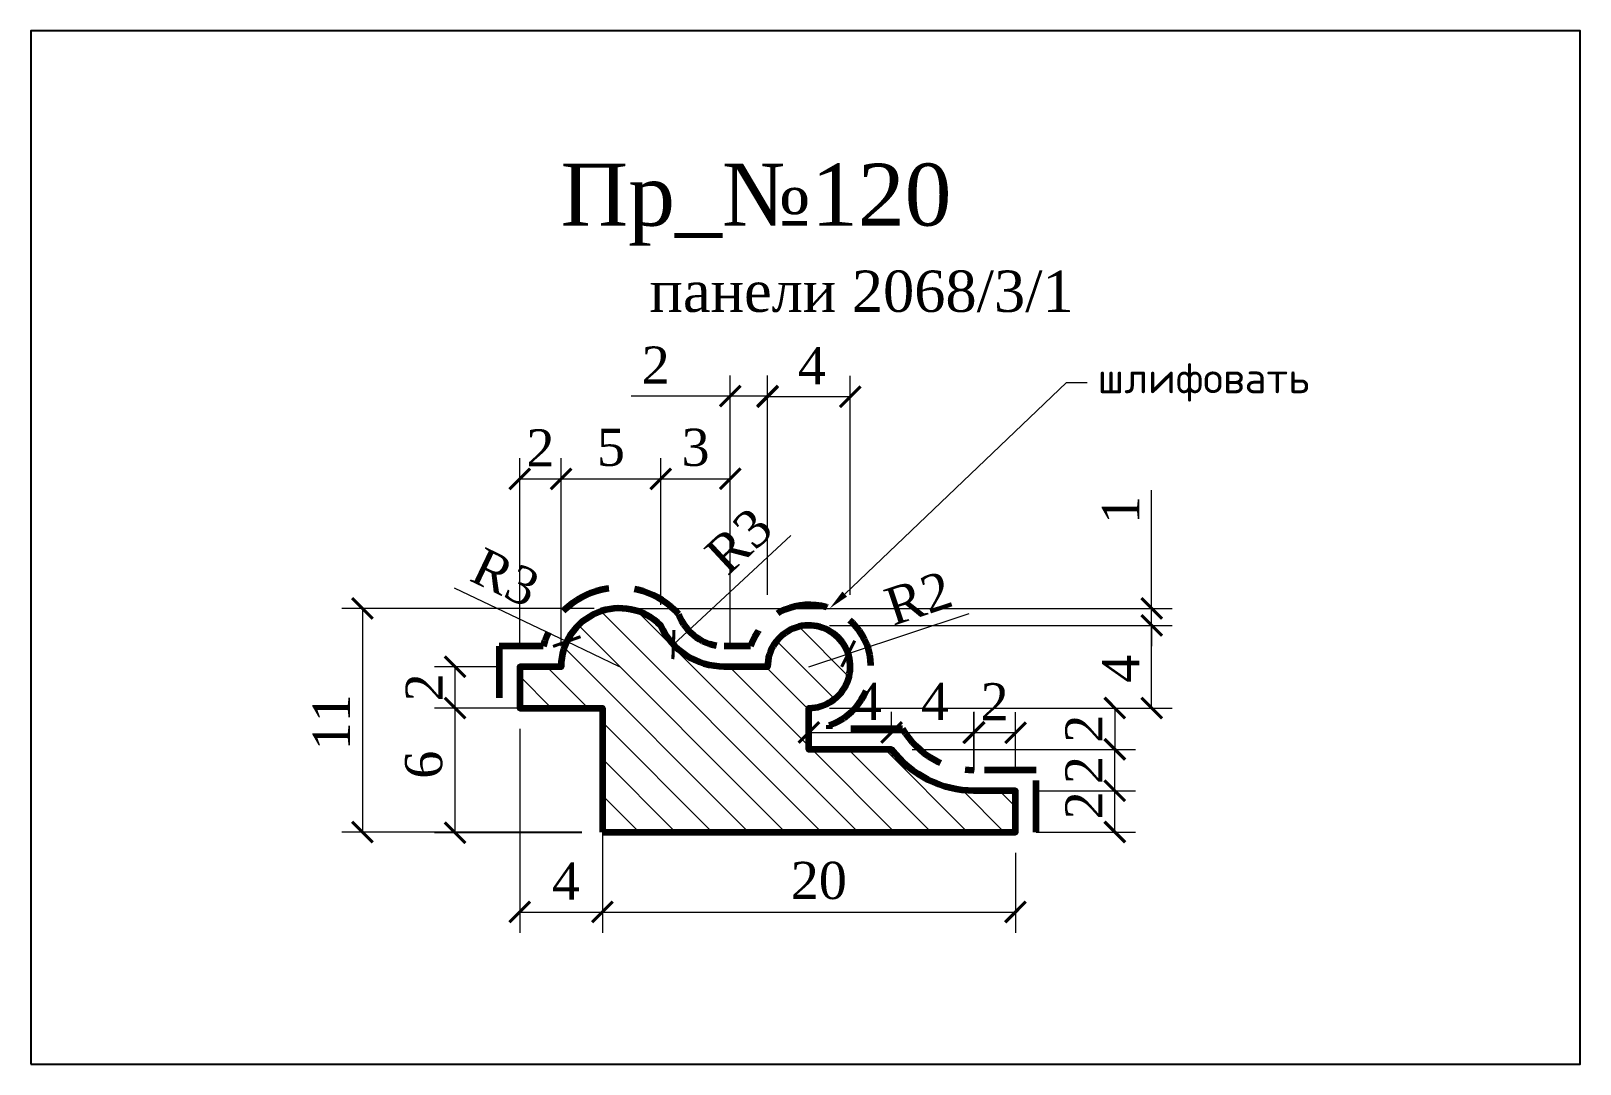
# Model space of a CAD drawing. Header units: millimetres. Extents: x 303766.9 to 303841.9, y -90860.7 to -90810.7.
import ezdxf
from ezdxf import colors
from ezdxf.entities.mleader import LeaderData, LeaderLine
from ezdxf.math import Vec2, Vec3

# ---------------------------------------------------------------- set-up
doc = ezdxf.new("R2010")
doc.units = ezdxf.units.MM
doc.header["$MEASUREMENT"] = 0
doc.linetypes.add('HIDDEN', pattern=[0.375, 0.25, -0.125])
doc.layers.add('Outside panel', color=7, linetype='Continuous', lineweight=18, true_color=0x7f5e57)
doc.layers.add('линия 50', color=1, linetype='Continuous', lineweight=211)
doc.layers.add('служебный слой РАЗМЕРЫ', color=7, linetype='Continuous', lineweight=9)
doc.layers.add('размеры в модели', color=7, linetype='Continuous')
doc.styles.add('ELECT', font='times.ttf')
doc.styles.get("Standard").update_dxf_attribs({"font": 'times.ttf'})
doc.styles.add('ЕСКД профили текст', font='isocpeur.ttf')
doc.dimstyles.new('M_1', dxfattribs={"dimtxt": 1.8, "dimasz": 1, "dimexe": 1, "dimexo": 1, "dimgap": 0.6, "dimtad": 1, "dimdec": 0, "dimdsep": 46, "dimtxsty": 'Standard', "dimblk": 'ARCHTICK', "dimcen": -5, "dimclrd": 7, "dimclre": 7, "dimclrt": 7, "dimadec": 0, "dimazin": 0, "dimtfac": 1, "dimtdec": 0, "dimtmove": 0, "dimatfit": 3, "dimfxl": 1, "dimtolj": 1, "dimtzin": 0, "dimlwd": 5, "dimlwe": 5, "dimarcsym": 0})

# ---------------------------------------------------------------- blocks, each defined once
blk = doc.blocks.new('_ArchTick')
at = {"color": 0, "linetype": 'ByBlock', "const_width": 0.15}
blk.add_lwpolyline([(-0.5, -0.5), (0.5, 0.5)], dxfattribs=at)
blk = doc.blocks.new('*D22')
at = {"layer": 'Defpoints', "color": 0, "ltscale": 1000, "transparency": 16777216}
for p in [(303787.445, -90841.432), (303790.574, -90841.432), (303790.55, -90843.432)]:
    blk.add_point(p, dxfattribs=at)
at = {"layer": 'размеры в модели', "color": 7, "lineweight": 5, "ltscale": 1000, "transparency": 16777216}
for p, q in [((303789.574, -90841.432), (303786.445, -90841.432)), ((303787.445, -90843.432), (303787.445, -90841.432)), ((303789.55, -90843.432), (303786.445, -90843.432))]:
    blk.add_line(p, q, dxfattribs=at)
for p, rotation in [((303787.445, -90841.432), 90), ((303787.445, -90843.432), 270)]:
    blk.add_blockref('_ArchTick', p, dxfattribs=dict(at, rotation=rotation))
at = {"layer": 'размеры в модели', "color": 7, "ltscale": 1000, "transparency": 16777216, "insert": (303785.945, -90842.432), "char_height": 1.8, "attachment_point": 5, "rotation": 90}
blk.add_mtext('\\A1;2', dxfattribs=at)
blk = doc.blocks.new('*D21')
at = {"layer": 'Defpoints', "color": 0, "ltscale": 1000, "transparency": 16777216}
for p in [(303787.445, -90843.432), (303794.574, -90843.432), (303794.574, -90849.471)]:
    blk.add_point(p, dxfattribs=at)
at = {"layer": 'размеры в модели', "color": 7, "lineweight": 5, "ltscale": 1000, "transparency": 16777216}
for p, q in [((303793.574, -90843.432), (303786.445, -90843.432)), ((303787.445, -90849.471), (303787.445, -90843.432)), ((303793.574, -90849.471), (303786.445, -90849.471))]:
    blk.add_line(p, q, dxfattribs=at)
for p, rotation in [((303787.445, -90843.432), 90), ((303787.445, -90849.471), 270)]:
    blk.add_blockref('_ArchTick', p, dxfattribs=dict(at, rotation=rotation))
at = {"layer": 'размеры в модели', "color": 7, "ltscale": 1000, "transparency": 16777216, "insert": (303785.929, -90846.175), "char_height": 1.8, "attachment_point": 5, "rotation": 90}
blk.add_mtext('\\A1;6', dxfattribs=at)
blk = doc.blocks.new('*D20')
at = {"layer": 'Defpoints', "color": 0, "ltscale": 1000, "transparency": 16777216}
for p in [(303800.473, -90838.075), (303798.013, -90840.359)]:
    blk.add_point(p, dxfattribs=at)
at = {"layer": 'размеры в модели', "color": 7, "lineweight": 5, "ltscale": 1000, "transparency": 16777216}
blk.add_line((303803.697, -90835.082), (303798.013, -90840.359), dxfattribs=at)
at = {"layer": 'размеры в модели', "color": 7, "lineweight": 5, "ltscale": 1000, "transparency": 16777216, "rotation": 222.877479646048}
blk.add_blockref('_ArchTick', (303798.013, -90840.359), dxfattribs=at)
at = {"layer": 'размеры в модели', "color": 7, "ltscale": 1000, "transparency": 16777216, "insert": (303801.187, -90835.344), "char_height": 1.8, "attachment_point": 5, "rotation": 42.87748}
blk.add_mtext('\\A1;R3', dxfattribs=at)
blk = doc.blocks.new('*D19')
at = {"layer": 'Defpoints', "color": 0, "ltscale": 1000, "transparency": 16777216}
for p in [(303792.85, -90840.214), (303795.403, -90841.432)]:
    blk.add_point(p, dxfattribs=at)
at = {"layer": 'размеры в модели', "color": 7, "lineweight": 5, "ltscale": 1000, "transparency": 16777216}
for p in [(303787.403, -90837.615), (303795.403, -90841.432)]:
    blk.add_line(p, (303792.85, -90840.214), dxfattribs=at)
at = {"layer": 'размеры в модели', "color": 7, "lineweight": 5, "ltscale": 1000, "transparency": 16777216, "rotation": 334.4913094001613}
blk.add_blockref('_ArchTick', (303792.85, -90840.214), dxfattribs=at)
at = {"layer": 'размеры в модели', "color": 7, "ltscale": 1000, "transparency": 16777216, "insert": (303789.877, -90837.116), "char_height": 1.8, "attachment_point": 5, "rotation": 334.49131}
blk.add_mtext('\\A1;R3', dxfattribs=at)
blk = doc.blocks.new('*D18')
at = {"layer": 'Defpoints', "color": 0, "ltscale": 1000, "transparency": 16777216}
for p in [(303804.574, -90841.432), (303806.474, -90840.805)]:
    blk.add_point(p, dxfattribs=at)
at = {"layer": 'размеры в модели', "color": 7, "lineweight": 5, "ltscale": 1000, "transparency": 16777216}
for p in [(303812.309, -90838.878), (303804.574, -90841.432)]:
    blk.add_line(p, (303806.474, -90840.805), dxfattribs=at)
at = {"layer": 'размеры в модели', "color": 7, "lineweight": 5, "ltscale": 1000, "transparency": 16777216, "rotation": 198.2740800259439}
blk.add_blockref('_ArchTick', (303806.474, -90840.805), dxfattribs=at)
at = {"layer": 'размеры в модели', "color": 7, "ltscale": 1000, "transparency": 16777216, "insert": (303809.871, -90838.104), "char_height": 1.8, "attachment_point": 5, "rotation": 18.27408}
blk.add_mtext('\\A1;R2', dxfattribs=at)
blk = doc.blocks.new('*D17')
at = {"layer": 'Defpoints', "color": 0, "ltscale": 1000, "transparency": 16777216}
for p in [(303812.551, -90844.627), (303812.551, -90847.486), (303814.574, -90847.434)]:
    blk.add_point(p, dxfattribs=at)
at = {"layer": 'размеры в модели', "color": 7, "lineweight": 5, "ltscale": 1000, "transparency": 16777216}
for p, q in [((303812.551, -90846.486), (303812.551, -90843.627)), ((303814.574, -90846.434), (303814.574, -90843.627)), ((303814.574, -90844.627), (303812.551, -90844.627))]:
    blk.add_line(p, q, dxfattribs=at)
at = {"layer": 'размеры в модели', "color": 7, "lineweight": 5, "ltscale": 1000, "transparency": 16777216, "rotation": 180}
blk.add_blockref('_ArchTick', (303812.551, -90844.627), dxfattribs=at)
at = {"layer": 'размеры в модели', "color": 7, "lineweight": 5, "ltscale": 1000, "transparency": 16777216}
blk.add_blockref('_ArchTick', (303814.574, -90844.627), dxfattribs=at)
at = {"layer": 'размеры в модели', "color": 7, "ltscale": 1000, "transparency": 16777216, "insert": (303813.563, -90843.127), "char_height": 1.8, "attachment_point": 5}
blk.add_mtext('\\A1;2', dxfattribs=at)
blk = doc.blocks.new('*D16')
at = {"layer": 'Defpoints', "color": 0, "ltscale": 1000, "transparency": 16777216}
for p in [(303812.574, -90844.609), (303808.574, -90845.432), (303812.574, -90847.434)]:
    blk.add_point(p, dxfattribs=at)
at = {"layer": 'размеры в модели', "color": 7, "lineweight": 5, "ltscale": 1000, "transparency": 16777216}
for p, q in [((303808.574, -90844.432), (303808.574, -90843.609)), ((303812.574, -90846.434), (303812.574, -90843.609)), ((303808.574, -90844.609), (303812.574, -90844.609))]:
    blk.add_line(p, q, dxfattribs=at)
at = {"layer": 'размеры в модели', "color": 7, "lineweight": 5, "ltscale": 1000, "transparency": 16777216, "rotation": 180}
blk.add_blockref('_ArchTick', (303808.574, -90844.609), dxfattribs=at)
at = {"layer": 'размеры в модели', "color": 7, "lineweight": 5, "ltscale": 1000, "transparency": 16777216}
blk.add_blockref('_ArchTick', (303812.574, -90844.609), dxfattribs=at)
at = {"layer": 'размеры в модели', "color": 7, "ltscale": 1000, "transparency": 16777216, "insert": (303810.673, -90843.109), "char_height": 1.8, "attachment_point": 5}
blk.add_mtext('\\A1;4', dxfattribs=at)
blk = doc.blocks.new('*D15')
at = {"layer": 'Defpoints', "color": 0, "ltscale": 1000, "transparency": 16777216}
for p in [(303808.574, -90844.615), (303804.574, -90845.432), (303808.574, -90845.432)]:
    blk.add_point(p, dxfattribs=at)
at = {"layer": 'размеры в модели', "color": 7, "lineweight": 5, "ltscale": 1000, "transparency": 16777216}
for p, q in [((303804.574, -90844.432), (303804.574, -90843.615)), ((303808.574, -90844.432), (303808.574, -90843.615)), ((303804.574, -90844.615), (303808.574, -90844.615))]:
    blk.add_line(p, q, dxfattribs=at)
at = {"layer": 'размеры в модели', "color": 7, "lineweight": 5, "ltscale": 1000, "transparency": 16777216, "rotation": 180}
blk.add_blockref('_ArchTick', (303804.574, -90844.615), dxfattribs=at)
at = {"layer": 'размеры в модели', "color": 7, "lineweight": 5, "ltscale": 1000, "transparency": 16777216}
blk.add_blockref('_ArchTick', (303808.574, -90844.615), dxfattribs=at)
at = {"layer": 'размеры в модели', "color": 7, "ltscale": 1000, "transparency": 16777216, "insert": (303807.429, -90843.115), "char_height": 1.8, "attachment_point": 5}
blk.add_mtext('\\A1;4', dxfattribs=at)
blk = doc.blocks.new('*D14')
at = {"layer": 'Defpoints', "color": 0, "ltscale": 1000, "transparency": 16777216}
for p in [(303806.574, -90828.359), (303802.574, -90838.959), (303806.574, -90838.959)]:
    blk.add_point(p, dxfattribs=at)
at = {"layer": 'размеры в модели', "color": 7, "lineweight": 5, "ltscale": 1000, "transparency": 16777216}
for p, q in [((303802.574, -90837.959), (303802.574, -90827.359)), ((303806.574, -90837.959), (303806.574, -90827.359)), ((303802.574, -90828.359), (303806.574, -90828.359))]:
    blk.add_line(p, q, dxfattribs=at)
at = {"layer": 'размеры в модели', "color": 7, "lineweight": 5, "ltscale": 1000, "transparency": 16777216, "rotation": 180}
blk.add_blockref('_ArchTick', (303802.574, -90828.359), dxfattribs=at)
at = {"layer": 'размеры в модели', "color": 7, "lineweight": 5, "ltscale": 1000, "transparency": 16777216}
blk.add_blockref('_ArchTick', (303806.574, -90828.359), dxfattribs=at)
at = {"layer": 'размеры в модели', "color": 7, "ltscale": 1000, "transparency": 16777216, "insert": (303804.712, -90826.859), "char_height": 1.8, "attachment_point": 5}
blk.add_mtext('\\A1;4', dxfattribs=at)
blk = doc.blocks.new('*D13')
at = {"layer": 'Defpoints', "color": 0, "ltscale": 1000, "transparency": 16777216}
for p in [(303800.763, -90828.333), (303800.763, -90839.004), (303802.574, -90838.959)]:
    blk.add_point(p, dxfattribs=at)
at = {"layer": 'размеры в модели', "color": 7, "lineweight": 5, "ltscale": 1000, "transparency": 16777216}
for p, q in [((303800.763, -90838.004), (303800.763, -90827.333)), ((303802.574, -90837.959), (303802.574, -90827.333)), ((303800.763, -90828.333), (303795.975, -90828.333)), ((303802.574, -90828.333), (303800.763, -90828.333))]:
    blk.add_line(p, q, dxfattribs=at)
at = {"layer": 'размеры в модели', "color": 7, "lineweight": 5, "ltscale": 1000, "transparency": 16777216, "rotation": 180}
blk.add_blockref('_ArchTick', (303800.763, -90828.333), dxfattribs=at)
at = {"layer": 'размеры в модели', "color": 7, "lineweight": 5, "ltscale": 1000, "transparency": 16777216}
blk.add_blockref('_ArchTick', (303802.574, -90828.333), dxfattribs=at)
at = {"layer": 'размеры в модели', "color": 7, "ltscale": 1000, "transparency": 16777216, "insert": (303797.156, -90826.833), "char_height": 1.8, "attachment_point": 5}
blk.add_mtext('\\A1;2', dxfattribs=at)
blk = doc.blocks.new('*D12')
at = {"layer": 'Defpoints', "color": 0, "ltscale": 1000, "transparency": 16777216}
for p in [(303800.763, -90832.339), (303797.403, -90839.432), (303800.763, -90841.477)]:
    blk.add_point(p, dxfattribs=at)
at = {"layer": 'размеры в модели', "color": 7, "lineweight": 5, "ltscale": 1000, "transparency": 16777216}
for p, q in [((303797.403, -90838.432), (303797.403, -90831.339)), ((303800.763, -90840.477), (303800.763, -90831.339)), ((303797.403, -90832.339), (303800.763, -90832.339))]:
    blk.add_line(p, q, dxfattribs=at)
at = {"layer": 'размеры в модели', "color": 7, "lineweight": 5, "ltscale": 1000, "transparency": 16777216, "rotation": 180}
blk.add_blockref('_ArchTick', (303797.403, -90832.339), dxfattribs=at)
at = {"layer": 'размеры в модели', "color": 7, "lineweight": 5, "ltscale": 1000, "transparency": 16777216}
blk.add_blockref('_ArchTick', (303800.763, -90832.339), dxfattribs=at)
at = {"layer": 'размеры в модели', "color": 7, "ltscale": 1000, "transparency": 16777216, "insert": (303799.083, -90830.823), "char_height": 1.8, "attachment_point": 5}
blk.add_mtext('\\A1;3', dxfattribs=at)
blk = doc.blocks.new('*D11')
at = {"layer": 'Defpoints', "color": 0, "ltscale": 1000, "transparency": 16777216}
for p in [(303797.403, -90832.339), (303797.403, -90839.432), (303792.574, -90841.432)]:
    blk.add_point(p, dxfattribs=at)
at = {"layer": 'размеры в модели', "color": 7, "lineweight": 5, "ltscale": 1000, "transparency": 16777216}
for p, q in [((303792.574, -90840.432), (303792.574, -90831.339)), ((303797.403, -90838.432), (303797.403, -90831.339)), ((303792.574, -90832.339), (303797.403, -90832.339))]:
    blk.add_line(p, q, dxfattribs=at)
at = {"layer": 'размеры в модели', "color": 7, "lineweight": 5, "ltscale": 1000, "transparency": 16777216, "rotation": 180}
blk.add_blockref('_ArchTick', (303792.574, -90832.339), dxfattribs=at)
at = {"layer": 'размеры в модели', "color": 7, "lineweight": 5, "ltscale": 1000, "transparency": 16777216}
blk.add_blockref('_ArchTick', (303797.403, -90832.339), dxfattribs=at)
at = {"layer": 'размеры в модели', "color": 7, "ltscale": 1000, "transparency": 16777216, "insert": (303794.989, -90830.823), "char_height": 1.8, "attachment_point": 5}
blk.add_mtext('\\A1;5', dxfattribs=at)
blk = doc.blocks.new('*D10')
at = {"layer": 'Defpoints', "color": 0, "ltscale": 1000, "transparency": 16777216}
for p in [(303792.574, -90832.339), (303790.574, -90841.432), (303792.574, -90841.432)]:
    blk.add_point(p, dxfattribs=at)
at = {"layer": 'размеры в модели', "color": 7, "lineweight": 5, "ltscale": 1000, "transparency": 16777216}
for p, q in [((303790.574, -90840.432), (303790.574, -90831.339)), ((303792.574, -90840.432), (303792.574, -90831.339)), ((303790.574, -90832.339), (303792.574, -90832.339))]:
    blk.add_line(p, q, dxfattribs=at)
at = {"layer": 'размеры в модели', "color": 7, "lineweight": 5, "ltscale": 1000, "transparency": 16777216, "rotation": 180}
blk.add_blockref('_ArchTick', (303790.574, -90832.339), dxfattribs=at)
at = {"layer": 'размеры в модели', "color": 7, "lineweight": 5, "ltscale": 1000, "transparency": 16777216}
blk.add_blockref('_ArchTick', (303792.574, -90832.339), dxfattribs=at)
at = {"layer": 'размеры в модели', "color": 7, "ltscale": 1000, "transparency": 16777216, "insert": (303791.574, -90830.839), "char_height": 1.8, "attachment_point": 5}
blk.add_mtext('\\A1;2', dxfattribs=at)
blk = doc.blocks.new('*D9')
at = {"layer": 'Defpoints', "color": 0, "ltscale": 1000, "transparency": 16777216}
for p in [(303795.267, -90838.607), (303804.608, -90839.432), (303821.168, -90839.432)]:
    blk.add_point(p, dxfattribs=at)
at = {"layer": 'размеры в модели', "color": 7, "lineweight": 5, "ltscale": 1000, "transparency": 16777216}
for p, q in [((303821.168, -90838.607), (303821.168, -90832.893)), ((303796.267, -90838.607), (303822.168, -90838.607)), ((303821.168, -90839.432), (303821.168, -90838.607)), ((303805.608, -90839.432), (303822.168, -90839.432)), ((303821.168, -90839.432), (303821.168, -90840.432))]:
    blk.add_line(p, q, dxfattribs=at)
for p, rotation in [((303821.168, -90838.607), 270), ((303821.168, -90839.432), 90)]:
    blk.add_blockref('_ArchTick', p, dxfattribs=dict(at, rotation=rotation))
at = {"layer": 'размеры в модели', "color": 7, "ltscale": 1000, "transparency": 16777216, "insert": (303819.668, -90833.84), "char_height": 1.8, "attachment_point": 5, "rotation": 90}
blk.add_mtext('\\A1;1', dxfattribs=at)
blk = doc.blocks.new('*D8')
at = {"layer": 'Defpoints', "color": 0, "ltscale": 1000, "transparency": 16777216}
for p in [(303804.574, -90839.432), (303821.168, -90839.432), (303804.574, -90843.432)]:
    blk.add_point(p, dxfattribs=at)
at = {"layer": 'размеры в модели', "color": 7, "lineweight": 5, "ltscale": 1000, "transparency": 16777216}
for p, q in [((303805.574, -90839.432), (303822.168, -90839.432)), ((303821.168, -90843.432), (303821.168, -90839.432)), ((303805.574, -90843.432), (303822.168, -90843.432))]:
    blk.add_line(p, q, dxfattribs=at)
for p, rotation in [((303821.168, -90839.432), 90), ((303821.168, -90843.432), 270)]:
    blk.add_blockref('_ArchTick', p, dxfattribs=dict(at, rotation=rotation))
at = {"layer": 'размеры в модели', "color": 7, "ltscale": 1000, "transparency": 16777216, "insert": (303819.668, -90841.535), "char_height": 1.8, "attachment_point": 5, "rotation": 90}
blk.add_mtext('\\A1;4', dxfattribs=at)
blk = doc.blocks.new('*D7')
at = {"layer": 'Defpoints', "color": 0, "ltscale": 1000, "transparency": 16777216}
for p in [(303804.574, -90843.432), (303808.574, -90845.432), (303819.386, -90845.432)]:
    blk.add_point(p, dxfattribs=at)
at = {"layer": 'размеры в модели', "color": 7, "lineweight": 5, "ltscale": 1000, "transparency": 16777216}
for p, q in [((303805.574, -90843.432), (303820.386, -90843.432)), ((303819.386, -90843.432), (303819.386, -90845.432)), ((303809.574, -90845.432), (303820.386, -90845.432))]:
    blk.add_line(p, q, dxfattribs=at)
for p, rotation in [((303819.386, -90843.432), 90), ((303819.386, -90845.432), 270)]:
    blk.add_blockref('_ArchTick', p, dxfattribs=dict(at, rotation=rotation))
at = {"layer": 'размеры в модели', "color": 7, "ltscale": 1000, "transparency": 16777216, "insert": (303817.886, -90844.432), "char_height": 1.8, "attachment_point": 5, "rotation": 90}
blk.add_mtext('\\A1;2', dxfattribs=at)
blk = doc.blocks.new('*D6')
at = {"layer": 'Defpoints', "color": 0, "ltscale": 1000, "transparency": 16777216}
for p in [(303808.574, -90845.432), (303819.386, -90845.432), (303814.574, -90847.434)]:
    blk.add_point(p, dxfattribs=at)
at = {"layer": 'размеры в модели', "color": 7, "lineweight": 5, "ltscale": 1000, "transparency": 16777216}
for p, q in [((303809.574, -90845.432), (303820.386, -90845.432)), ((303819.386, -90847.434), (303819.386, -90845.432)), ((303815.574, -90847.434), (303820.386, -90847.434))]:
    blk.add_line(p, q, dxfattribs=at)
for p, rotation in [((303819.386, -90845.432), 90), ((303819.386, -90847.434), 270)]:
    blk.add_blockref('_ArchTick', p, dxfattribs=dict(at, rotation=rotation))
at = {"layer": 'размеры в модели', "color": 7, "ltscale": 1000, "transparency": 16777216, "insert": (303817.886, -90846.433), "char_height": 1.8, "attachment_point": 5, "rotation": 90}
blk.add_mtext('\\A1;2', dxfattribs=at)
blk = doc.blocks.new('*D5')
at = {"layer": 'Defpoints', "color": 0, "ltscale": 1000, "transparency": 16777216}
for p in [(303814.574, -90847.434), (303819.386, -90847.434), (303814.574, -90849.432)]:
    blk.add_point(p, dxfattribs=at)
at = {"layer": 'размеры в модели', "color": 7, "lineweight": 5, "ltscale": 1000, "transparency": 16777216}
for p, q in [((303815.574, -90847.434), (303820.386, -90847.434)), ((303819.386, -90849.432), (303819.386, -90847.434)), ((303815.574, -90849.432), (303820.386, -90849.432))]:
    blk.add_line(p, q, dxfattribs=at)
for p, rotation in [((303819.386, -90847.434), 90), ((303819.386, -90849.432), 270)]:
    blk.add_blockref('_ArchTick', p, dxfattribs=dict(at, rotation=rotation))
at = {"layer": 'размеры в модели', "color": 7, "ltscale": 1000, "transparency": 16777216, "insert": (303817.886, -90848.141), "char_height": 1.8, "attachment_point": 5, "rotation": 90}
blk.add_mtext('\\A1;2', dxfattribs=at)
blk = doc.blocks.new('*D4')
at = {"layer": 'Defpoints', "color": 0, "ltscale": 1000, "transparency": 16777216}
for p in [(303794.574, -90849.432), (303814.574, -90849.432), (303814.574, -90853.304)]:
    blk.add_point(p, dxfattribs=at)
at = {"layer": 'размеры в модели', "color": 7, "lineweight": 5, "ltscale": 1000, "transparency": 16777216}
for p, q in [((303794.574, -90850.432), (303794.574, -90854.304)), ((303814.574, -90850.432), (303814.574, -90854.304)), ((303794.574, -90853.304), (303814.574, -90853.304))]:
    blk.add_line(p, q, dxfattribs=at)
at = {"layer": 'размеры в модели', "color": 7, "lineweight": 5, "ltscale": 1000, "transparency": 16777216, "rotation": 180}
blk.add_blockref('_ArchTick', (303794.574, -90853.304), dxfattribs=at)
at = {"layer": 'размеры в модели', "color": 7, "lineweight": 5, "ltscale": 1000, "transparency": 16777216}
blk.add_blockref('_ArchTick', (303814.574, -90853.304), dxfattribs=at)
at = {"layer": 'размеры в модели', "color": 7, "ltscale": 1000, "transparency": 16777216, "insert": (303805.053, -90851.788), "char_height": 1.8, "attachment_point": 5}
blk.add_mtext('\\A1;20', dxfattribs=at)
blk = doc.blocks.new('*D3')
at = {"layer": 'Defpoints', "color": 0, "ltscale": 1000, "transparency": 16777216}
for p in [(303790.574, -90843.432), (303794.574, -90843.432), (303794.574, -90853.304)]:
    blk.add_point(p, dxfattribs=at)
at = {"layer": 'размеры в модели', "color": 7, "lineweight": 5, "ltscale": 1000, "transparency": 16777216}
for p, q in [((303790.574, -90844.432), (303790.574, -90854.304)), ((303794.574, -90844.432), (303794.574, -90854.304)), ((303790.574, -90853.304), (303794.574, -90853.304))]:
    blk.add_line(p, q, dxfattribs=at)
at = {"layer": 'размеры в модели', "color": 7, "lineweight": 5, "ltscale": 1000, "transparency": 16777216, "rotation": 180}
blk.add_blockref('_ArchTick', (303790.574, -90853.304), dxfattribs=at)
at = {"layer": 'размеры в модели', "color": 7, "lineweight": 5, "ltscale": 1000, "transparency": 16777216}
blk.add_blockref('_ArchTick', (303794.574, -90853.304), dxfattribs=at)
at = {"layer": 'размеры в модели', "color": 7, "ltscale": 1000, "transparency": 16777216, "insert": (303792.809, -90851.804), "char_height": 1.8, "attachment_point": 5}
blk.add_mtext('\\A1;4', dxfattribs=at)
blk = doc.blocks.new('*D2')
at = {"layer": 'Defpoints', "color": 0, "ltscale": 1000, "transparency": 16777216}
for p in [(303795.183, -90838.612), (303782.952, -90849.432), (303794.574, -90849.432)]:
    blk.add_point(p, dxfattribs=at)
at = {"layer": 'размеры в модели', "color": 7, "lineweight": 5, "ltscale": 1000, "transparency": 16777216}
for p, q in [((303794.183, -90838.612), (303781.952, -90838.612)), ((303782.952, -90838.612), (303782.952, -90849.432)), ((303793.574, -90849.432), (303781.952, -90849.432))]:
    blk.add_line(p, q, dxfattribs=at)
for p, rotation in [((303782.952, -90838.612), 90), ((303782.952, -90849.432), 270)]:
    blk.add_blockref('_ArchTick', p, dxfattribs=dict(at, rotation=rotation))
at = {"layer": 'размеры в модели', "color": 7, "ltscale": 1000, "transparency": 16777216, "insert": (303781.452, -90844.123), "char_height": 1.8, "attachment_point": 5, "rotation": 90}
blk.add_mtext('\\A1;11', dxfattribs=at)

msp = doc.modelspace()

# ---------------------------------------------------------------- hatches: boundary and pattern name
at = {"layer": 'Outside panel', "ltscale": 1000}
h = msp.add_hatch(dxfattribs=at)
h.set_pattern_fill('ANSI31', color=256, scale=10, angle=90)
h.set_pattern_definition([(135, (-6260.2851, -381.2755), (-0.8838834765, -0.8838834765), [])])
h.paths.add_polyline_path([(303797.403, -90839.432, 0.668179), (303792.574, -90841.432), (303790.574, -90841.432), (303790.574, -90843.432), (303794.574, -90843.432), (303794.574, -90849.432), (303814.574, -90849.432), (303814.574, -90847.434), (303812.574, -90847.432, -0.236068), (303808.574, -90845.432), (303804.574, -90845.432), (303804.574, -90843.432, 2.414214), (303802.574, -90841.432), (303800.473, -90841.432, -0.296945)])

# ---------------------------------------------------------------- linework, layer by layer
at = {"color": 6, "ltscale": 1000}
msp.add_lwpolyline([(303766.908, -90860.661), (303841.908, -90860.661), (303841.908, -90810.661), (303766.908, -90810.661)], close=True, dxfattribs=at)
at = {"layer": 'линия 50', "color": 1, "linetype": 'HIDDEN', "ltscale": 10, "true_color": 0xff0909}
msp.add_lwpolyline([(303815.574, -90849.432), (303815.574, -90846.434), (303812.575, -90846.434, -0.267282), (303809.11, -90844.432), (303805.574, -90844.432), (303805.574, -90844.261, 1.585786), (303801.746, -90840.432), (303800.473, -90840.432, -0.315083), (303798.259, -90838.883, 0.595575), (303791.707, -90840.432), (303789.574, -90840.432), (303789.574, -90843.432)], format="xyb", dxfattribs=at)
at = {"layer": 'линия 50', "color": 7}
msp.add_lwpolyline([(303794.574, -90849.432), (303814.574, -90849.432), (303814.574, -90847.434), (303812.574, -90847.434), (303812.574, -90847.434, -0.235558), (303808.574, -90845.432), (303804.574, -90845.432), (303804.574, -90843.432, 2.414214), (303802.574, -90841.432), (303800.473, -90841.432, -0.296945), (303797.403, -90839.432, 0.668179), (303792.574, -90841.432), (303790.574, -90841.432), (303790.574, -90843.432), (303794.574, -90843.432)], format="xyb", close=True, dxfattribs=at)

# ---------------------------------------------------------------- texts
at = {"color": 5, "ltscale": 1000, "style": 'ELECT'}
msp.add_text('Пр_№120', height=3, dxfattribs=at).set_placement((303792.552, -90820.083))
at = {"color": 7, "ltscale": 1000, "style": 'ELECT'}
msp.add_text('панели 2068/3/1', height=2, dxfattribs=at).set_placement((303796.858, -90824.256))

# ---------------------------------------------------------------- dimensions: what is measured, and where the dimension line sits
at = {"layer": 'размеры в модели', "color": 0, "ltscale": 1000}
for base, p1, p2, picture, middle in [((303800.763, -90828.333), (303802.574, -90838.959), (303800.763, -90839.004), '*D13', (303797.156, -90828.333)), ((303806.574, -90828.359), (303802.574, -90838.959), (303806.574, -90838.959), '*D14', (303804.712, -90828.359)), ((303792.574, -90832.339), (303790.574, -90841.432), (303792.574, -90841.432), '*D10', (303791.574, -90832.339)), ((303797.403, -90832.339), (303792.574, -90841.432), (303797.403, -90839.432), '*D11', (303794.989, -90832.339)), ((303800.763, -90832.339), (303797.403, -90839.432), (303800.763, -90841.477), '*D12', (303799.083, -90832.339)), ((303808.574, -90844.615), (303804.574, -90845.432), (303808.574, -90845.432), '*D15', (303807.429, -90844.615)), ((303812.574, -90844.609), (303808.574, -90845.432), (303812.574, -90847.434), '*D16', (303810.673, -90844.609)), ((303812.551, -90844.627), (303814.574, -90847.434), (303812.551, -90847.486), '*D17', (303813.563, -90844.627)), ((303794.574, -90853.304), (303790.574, -90843.432), (303794.574, -90843.432), '*D3', (303792.809, -90853.304)), ((303814.574, -90853.304), (303794.574, -90849.432), (303814.574, -90849.432), '*D4', (303805.053, -90853.304))]:
    dim = msp.add_linear_dim(base=base, p1=p1, p2=p2, dimstyle='M_1', override={"dimtxt": 1.8}, dxfattribs=at)
    dim.commit()
    dim.dimension.update_dxf_attribs({"geometry": picture, "text_midpoint": middle, "dimtype": 128})
for base, p1, p2, picture, middle in [((303821.168, -90839.432), (303795.267, -90838.607), (303804.608, -90839.432), '*D9', (303821.168, -90833.84)), ((303782.952, -90849.432), (303795.183, -90838.612), (303794.574, -90849.432), '*D2', (303782.952, -90844.123)), ((303821.168, -90839.432), (303804.574, -90843.432), (303804.574, -90839.432), '*D8', (303821.168, -90841.535)), ((303787.445, -90841.432), (303790.55, -90843.432), (303790.574, -90841.432), '*D22', (303787.445, -90842.432)), ((303787.445, -90843.432), (303794.574, -90849.471), (303794.574, -90843.432), '*D21', (303787.445, -90846.175)), ((303819.386, -90845.432), (303804.574, -90843.432), (303808.574, -90845.432), '*D7', (303819.386, -90844.432)), ((303819.386, -90845.432), (303814.574, -90847.434), (303808.574, -90845.432), '*D6', (303819.386, -90846.433)), ((303819.386, -90847.434), (303814.574, -90849.432), (303814.574, -90847.434), '*D5', (303819.386, -90848.141))]:
    dim = msp.add_linear_dim(base=base, p1=p1, p2=p2, angle=90, dimstyle='M_1', override={"dimtxt": 1.8}, dxfattribs=at)
    dim.commit()
    dim.dimension.update_dxf_attribs({"geometry": picture, "text_midpoint": middle, "dimtype": 128})
dim = msp.add_radius_dim(center=(303800.473, -90838.075), mpoint=(303798.013, -90840.359), dimstyle='M_1', override={"dimtxt": 1.8}, dxfattribs=at)
dim.commit()
dim.dimension.update_dxf_attribs({"geometry": '*D20', "text_midpoint": (303802.218, -90836.455), "dimtype": 132})
for center, mpoint, picture, middle in [((303795.403, -90841.432), (303792.85, -90840.214), '*D19', (303789.877, -90837.116)), ((303804.574, -90841.432), (303806.474, -90840.805), '*D18', (303809.871, -90838.104))]:
    dim = msp.add_radius_dim(center=center, mpoint=mpoint, dimstyle='M_1', override={"dimtxt": 1.8}, dxfattribs=at)
    dim.commit()
    dim.dimension.update_dxf_attribs({"geometry": picture, "text_midpoint": middle})

# ---------------------------------------------------------------- leaders
at = {"layer": 'служебный слой РАЗМЕРЫ'}
ml = msp.add_multileader_mtext('Standard', dxfattribs=at)
ml.set_content('\\A1;шлифовать', color=256, style='ЕСКД профили текст')
ml.set_leader_properties(color=256, linetype='ByLayer', lineweight=-1)
ml.build(insert=Vec2(0, 0))
ml.multileader.update_dxf_attribs({"dogleg_length": 1, "arrow_head_size": 1})
ctx = ml.context
ctx.base_point, ctx.char_height, ctx.arrow_head_size, ctx.landing_gap_size, ctx.plane_origin = Vec3(303818.047, -90827.671), 1.5, 1, 0.5, Vec3(303831.522, -90801.503)
notes = []
notes.append((ctx, [(1, (1, 1, 0), (303817.047, -90827.671), (1, 0), 1, [(0, [(303805.584, -90838.607)], 0, [])])]))
ctx.mtext.insert, ctx.mtext.flow_direction = Vec3(303818.547, -90826.696), 5
for ctx, leaders in notes:
    for number, flags, end, landing, length, lines in leaders:
        leader = LeaderData()
        leader.index, (leader.has_last_leader_line, leader.has_dogleg_vector, leader.attachment_direction) = number, flags
        leader.last_leader_point, leader.dogleg_vector, leader.dogleg_length = Vec3(end), Vec3(landing), length
        for number, points, colour, breaks in lines:
            line = LeaderLine()
            line.index, line.vertices, line.color, line.breaks = number, Vec3.list(points), colors.encode_raw_color(colour), breaks
            leader.lines.append(line)
        ctx.leaders.append(leader)

doc.saveas('drawing.dxf')
